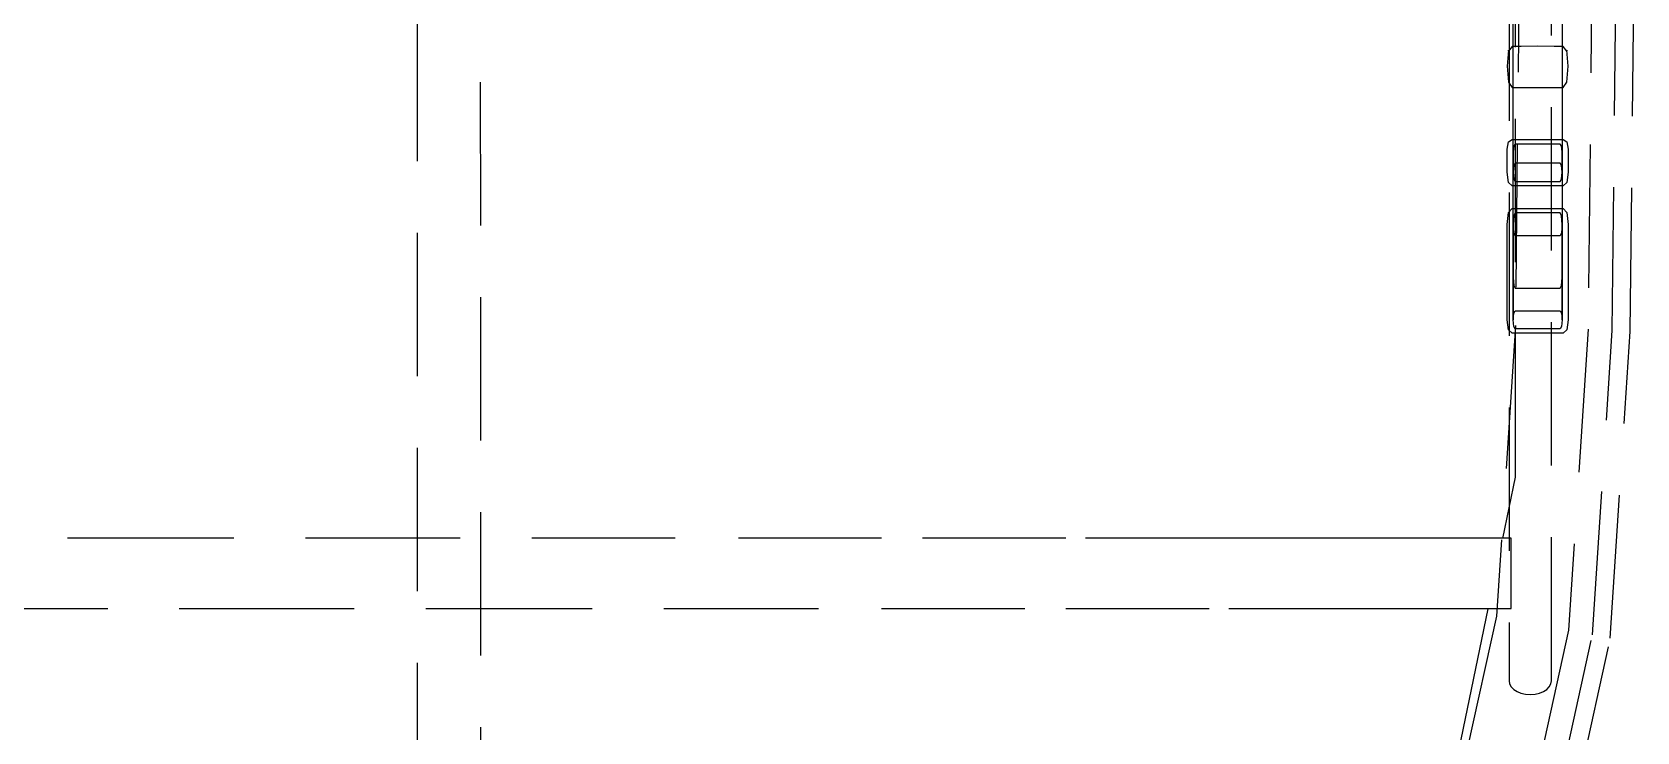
# Model space of a CAD drawing. Header units: millimetres. Extents: x 6321 to 120763, y -355 to 15211.
# Drawn here: x 17584 to 18721, y 1421 to 1917 of the extents above; entities that cross this region are included whole.
import ezdxf

# ---------------------------------------------------------------- set-up
doc = ezdxf.new("R2010")
doc.units = ezdxf.units.MM
doc.linetypes.add('DASHED', pattern=[19.05, 12.7, -6.35])
doc.layers.add('A-天花投影线', color=61, linetype='Continuous')

# ---------------------------------------------------------------- blocks, each defined once
blk = doc.blocks.new('海龙_1212121182')
at = {"layer": 'A-天花投影线', "linetype": 'DASHED', "ltscale": 8}
blk.add_lwpolyline([(1130.8, -2369.7), (1306.2, -2297.9), (1475.6, -2217), (1636.2, -2122.1), (1783.1, -2007.5), (1914, -1872.1), (2029.2, -1720.7), (2121.1, -1552.5), (2185.6, -1368.9), (2225.5, -1176.1), (2225.5, -88.6), (2187.6, -88.6), (2121.3, -88.6), (2029.2, -88.6), (1913.9, -88.6), (1782.9, -88.6), (1636.2, -88.6), (1475.5, -88.6), (1306.1, -88.6), (1130.8, -88.6)], dxfattribs=at)
blk.add_lwpolyline([(1491.9, -2217), (1491.7, -88.6), (1446.7, -88.6), (1446.8, -2217)], close=True, dxfattribs=at)
at = {"layer": 'A-天花投影线', "linetype": 'DASHED', "ltscale": 8, "extrusion": (-1, 1.19209e-07, 1.19209e-07)}
for points in [[(922.4, 0), (912, 0), (904.3, 0), (895.5, 0), (882, 0), (876.8, 0), (865.3, 0), (854.2, 0), (843.8, 0), (832.6, 0), (814.7, 0), (791.5, 0), (764.6, 0), (734.3, 0), (700.7, 0), (666, 0), (632.3, 0), (600.4, 0), (570.6, 0), (544.8, 0), (524.6, 0), (509.1, 0), (497.4, 0), (489.7, 0), (485.9, 0), (485.1, 0), (488.2, 0), (487.9, 0), (488.5, 0), (488.5, 0), (488.5, 0), (488.5, 0), (488.5, 0), (487.9, 0), (488.2, 0), (485.1, 0), (485.9, 0), (489.7, 0), (497.4, 0), (509.1, 0), (524.6, 0), (544.8, 0), (570.6, 0), (600.4, 0), (632.3, 0), (666, 0), (700.7, 0), (734.3, 0), (764.6, 0), (791.5, 0), (814.7, 0), (832.6, 0), (843.8, 0), (854.2, 0), (865.3, 0), (876.8, 0), (882, 0), (895.5, 0), (904.3, 0), (912, 0), (922.4, 0), (933.1, 0), (942, 0), (949.1, 0), (954.6, 0), (958.3, 0), (960.1, 0), (952.9, 0), (950.5, 0), (950.5, 0), (950.5, 0), (950.5, 0), (950.5, 0), (952.9, 0), (960.1, 0), (958.3, 0), (954.6, 0), (949.1, 0), (942, 0), (933.1, 0)], [(1054.8, 0), (1036.8, 0), (1014.3, 0), (990.8, 0), (968.9, 0), (951.1, 0), (936.4, 0), (924.2, 0), (914.3, 0), (906.3, 0), (900.4, 0), (896.8, 0), (892, 0), (882.6, 0), (879.3, 0), (875.1, 0), (869.3, 0), (861.3, 0), (850.6, 0), (837, 0), (820.5, 0), (801.6, 0), (784.8, 0), (775.1, 0), (770.1, 0), (767.6, 0), (772, 0), (773.4, 0), (773.4, 0), (773.4, 0), (773.4, 0), (773.4, 0), (772, 0), (767.6, 0), (770.1, 0), (775.1, 0), (784.8, 0), (801.6, 0), (820.5, 0), (837, 0), (850.6, 0), (861.3, 0), (869.3, 0), (875.1, 0), (879.3, 0), (882.6, 0), (892, 0), (896.8, 0), (900.4, 0), (906.3, 0), (914.3, 0), (924.2, 0), (936.4, 0), (951.1, 0), (968.9, 0), (990.8, 0), (1014.3, 0), (1036.8, 0), (1054.8, 0), (1064.5, 0), (1064.6, 0), (1057.5, 0), (1055.2, 0), (1055.2, 0), (1055.2, 0), (1055.2, 0), (1055.2, 0), (1057.5, 0), (1064.6, 0), (1064.5, 0)], [(874, 0), (874, 0), (874, 0), (874, 0), (876.7, 0), (884.8, 0), (884.9, 0), (893.9, 0), (896.9, 0), (897.8, 0), (897.8, 0), (897.8, 0), (897.8, 0), (897.8, 0), (896.9, 0), (893.9, 0), (884.9, 0), (884.8, 0), (876.7, 0), (874, 0)], [(1011.4, 0), (1004.8, 0), (999.9, 0), (997.1, 0), (1005.5, 0), (1008.3, 0), (1008.4, 0), (1008.2, 0), (1008.2, 0), (1008.2, 0), (1008.2, 0), (1008.2, 0), (1008.4, 0), (1008.3, 0), (1005.5, 0), (997.1, 0), (999.9, 0), (1004.8, 0), (1011.4, 0), (1019.4, 0), (1028, 0), (1036.6, 0), (1043.2, 0), (1045.3, 0), (1044.9, 0), (1044.9, 0), (1044.9, 0), (1044.9, 0), (1044.9, 0), (1045.3, 0), (1043.2, 0), (1036.7, 0), (1028, 0), (1019.4, 0)]]:
    blk.add_lwpolyline(points, close=True, dxfattribs=at)
at = {"layer": 'A-天花投影线', "linetype": 'DASHED', "ltscale": 8}
for points in [[(2221, -60, 0), (2221, -1320.4, 0), (2221.4, -1322.7, 0), (2222.6, -1324.7, 0), (2224.3, -1326.6, 0), (2226.7, -1328.1, 0), (2229.4, -1329.3, 0), (2232.6, -1330, 0), (2236, -1330.3, 0), (2239.5, -1330, 0), (2242.6, -1329.3, 0), (2245.4, -1328.1, 0), (2247.7, -1326.6, 0), (2249.5, -1324.7, 0), (2250.6, -1322.7, 0), (2251, -1320.4, 0), (2251, -60, 0)], [(2269.7, -1395.6, 0), (2292.8, -1290.3, 0), (2307, -1072.8, 0), (2311.6, -635.8, 0), (2311.6, -88.6, 0), (2281.7, -88.6, 0), (2230.1, -88.6, 0), (2230.1, -635.2, 0), (2225.5, -1068.6, 0), (2212, -1274.7, 0), (2191.5, -1367.8, 0)], [(2257.4, -1391.2, 0), (2280.1, -1287.8, 0), (2294.2, -1072.1, 0), (2298.8, -635.7, 0), (2298.8, -88.6, 0), (2290.2, -88.6, 0), (2281.7, -88.6, 0), (2281.7, -635.5, 0), (2277, -1071.3, 0), (2263.2, -1284.6, 0), (2241, -1385.4, 0)], [(2258.6, -846.8, 0), (2258.6, -863.7, 0), (2258.6, -875.2, 0), (2258.6, -881.1, 0), (2258.6, -893.5, 0), (2258.6, -902.7, 0), (2258.6, -911.4, 0), (2258.6, -922.1, 0), (2258.6, -933, 0), (2258.6, -942, 0), (2258.6, -949.1, 0), (2258.6, -954.6, 0), (2258.6, -958.3, 0), (2258.6, -960.1, 0), (2258.6, -959.5, 0), (2258.6, -955.9, 0), (2258.6, -950.9, 0), (2258.6, -945.5, 0), (2258.3, -941.4, 0), (2257.2, -940.1, 0), (2252.5, -940.1, 0), (2241.3, -940.1, 0), (2230, -940.1, 0), (2225.3, -940.1, 0), (2224.3, -941.4, 0), (2223.9, -945.5, 0), (2223.9, -950.9, 0), (2223.9, -955.9, 0), (2223.9, -959.5, 0), (2223.9, -960.1, 0), (2224.3, -964.9, 0), (2225.3, -966.5, 0), (2230, -966.5, 0), (2241.3, -966.5, 0), (2252.5, -966.5, 0), (2257.2, -966.5, 0), (2258.3, -964.9, 0), (2258.6, -960.1, 0), (2258.3, -955.3, 0), (2257.2, -953.7, 0), (2252.5, -953.7, 0), (2241.3, -953.7, 0), (2230, -953.7, 0), (2225.3, -953.7, 0), (2224.3, -955.3, 0), (2223.9, -960.1, 0), (2223.9, -958.3, 0), (2223.9, -954.6, 0), (2223.9, -949.1, 0), (2223.9, -942, 0), (2223.9, -933, 0), (2223.9, -922.1, 0), (2223.9, -911.4, 0), (2223.9, -902.7, 0), (2223.9, -893.5, 0), (2223.9, -881.1, 0), (2223.9, -875.2, 0), (2223.9, -863.7, 0), (2223.9, -846.8, 0)], [(2258.6, -850.6, 0), (2258.6, -861.1, 0), (2258.6, -869.3, 0), (2258.6, -875.8, 0), (2258.6, -880.5, 0), (2258.6, -883.4, 0), (2258.6, -891.3, 0), (2258.6, -896.1, 0), (2258.6, -900.4, 0), (2258.6, -906.5, 0), (2258.6, -914.6, 0), (2258.6, -924.5, 0), (2258.6, -936.7, 0), (2258.6, -951.2, 0), (2258.6, -969, 0), (2258.6, -990.8, 0), (2258.6, -1014.3, 0), (2258.6, -1036.8, 0), (2258.6, -1054.8, 0), (2258.6, -1064.5, 0), (2258.6, -1064.6, 0), (2258.3, -1069.4, 0), (2257.2, -1071, 0), (2252.5, -1071, 0), (2241.3, -1071, 0), (2230, -1071, 0), (2225.3, -1071, 0), (2224.3, -1069.4, 0), (2223.9, -1064.6, 0), (2224.3, -1059.9, 0), (2225.3, -1058.3, 0), (2230, -1058.3, 0), (2241.3, -1058.3, 0), (2252.5, -1058.3, 0), (2257.2, -1058.3, 0), (2258.3, -1059.9, 0), (2258.6, -1064.6, 0), (2258.6, -1053.9, 0), (2258.6, -1037.9, 0), (2258.6, -1022, 0), (2258.6, -1008.9, 0), (2258.6, -1000.8, 0), (2258.6, -997.1, 0), (2258.6, -997, 0), (2258.3, -1003.1, 0), (2257.2, -1005.2, 0), (2252.5, -1005.2, 0), (2241.3, -1005.2, 0), (2230, -1005.2, 0), (2225.3, -1005.2, 0), (2224.3, -1003.1, 0), (2223.9, -997, 0), (2223.9, -1000, 0), (2223.9, -1005.4, 0), (2223.9, -1012.3, 0), (2223.9, -1019.7, 0), (2223.9, -1018.6, 0), (2223.9, -1018.4, 0), (2223.9, -1025.2, 0), (2223.9, -1031.9, 0), (2223.9, -1034.1, 0), (2223.9, -1034.8, 0), (2224.3, -1040.3, 0), (2225.3, -1042.2, 0), (2230, -1042.2, 0), (2241.3, -1042.2, 0), (2252.5, -1042.2, 0), (2257.2, -1042.2, 0), (2258.3, -1040.3, 0), (2258.6, -1034.8, 0), (2258.6, -1034.1, 0), (2258.6, -1031.9, 0), (2258.6, -1025.2, 0), (2258.6, -1018.4, 0), (2258.6, -1018.6, 0), (2258.6, -1019.7, 0), (2258.6, -1012.3, 0), (2258.6, -1005.4, 0), (2258.6, -1000, 0), (2258.6, -997, 0), (2258.3, -991, 0), (2257.2, -988.9, 0), (2252.5, -988.9, 0), (2241.3, -988.9, 0), (2230, -988.9, 0), (2225.3, -988.9, 0), (2224.3, -991, 0), (2223.9, -997, 0), (2223.9, -997.1, 0), (2223.9, -1000.8, 0), (2223.9, -1008.9, 0), (2223.9, -1022, 0), (2223.9, -1037.9, 0), (2223.9, -1053.9, 0), (2223.9, -1064.6, 0), (2223.9, -1064.5, 0), (2223.9, -1054.8, 0), (2223.9, -1036.8, 0), (2223.9, -1014.3, 0), (2223.9, -990.8, 0), (2223.9, -969, 0), (2223.9, -951.2, 0), (2223.9, -936.7, 0), (2223.9, -924.5, 0), (2223.9, -914.6, 0), (2223.9, -906.5, 0), (2223.9, -900.4, 0), (2223.9, -896.1, 0), (2223.9, -891.3, 0), (2223.9, -883.4, 0), (2223.9, -880.5, 0), (2223.9, -875.8, 0), (2223.9, -869.3, 0), (2223.9, -861.1, 0), (2223.9, -850.6, 0)], [(1125.7, -1269.3, 0), (1300.4, -1269.3, 0), (1469.2, -1269.3, 0), (1629.7, -1269.3, 0), (1776.1, -1269.3, 0), (1906.8, -1269.3, 0), (2022.2, -1269.3, 0), (2114.6, -1269.3, 0), (2183, -1269.3, 0), (2222.5, -1269.3, 0), (2222.5, -1219.3, 0), (2183, -1219.3, 0), (2114.6, -1219.3, 0), (2022.2, -1219.3, 0), (1906.8, -1219.3, 0), (1776.1, -1219.3, 0), (1629.7, -1219.3, 0), (1469.2, -1219.3, 0), (1300.4, -1219.3, 0), (1125.7, -1219.3, 0)]]:
    blk.add_polyline3d(points, dxfattribs=at)
for points in [[(2253.1, -870.8, 0), (2241.3, -870.7, 0), (2229.5, -870.8, 0), (2223.2, -870.8, 0), (2220.5, -874.3, 0), (2220.5, -873.5, 0), (2219.6, -884.8, 0), (2220.5, -896.2, 0), (2223.2, -900, 0), (2229.5, -900, 0), (2241.3, -900, 0), (2253.1, -900, 0), (2259.4, -900, 0), (2262, -896.2, 0), (2262.9, -884.8, 0), (2262, -873.5, 0), (2262, -874.3, 0), (2259.4, -870.8, 0)], [(2220.5, -967.3, 0), (2219.6, -960.1, 0), (2219.6, -959.4, 0), (2219.6, -955.7, 0), (2219.6, -950.1, 0), (2219.6, -943.7, 0), (2220.5, -938.6, 0), (2223.2, -936.9, 0), (2229.5, -936.9, 0), (2241.3, -936.9, 0), (2253.1, -936.9, 0), (2259.4, -936.9, 0), (2262, -938.6, 0), (2262.9, -943.7, 0), (2262.9, -950.1, 0), (2262.9, -955.7, 0), (2262.9, -959.4, 0), (2262.9, -960.1, 0), (2262, -967.3, 0), (2259.4, -969.7, 0), (2253.1, -969.7, 0), (2241.3, -969.7, 0), (2229.5, -969.7, 0), (2223.2, -969.7, 0)], [(2220.5, -1071.7, 0), (2219.6, -1064.6, 0), (2219.6, -1053.9, 0), (2219.6, -1037.9, 0), (2219.6, -1022.1, 0), (2219.6, -1008.9, 0), (2219.6, -1000.8, 0), (2219.6, -997.1, 0), (2219.6, -997.1, 0), (2220.5, -988.6, 0), (2223.2, -985.8, 0), (2229.5, -985.8, 0), (2241.3, -985.8, 0), (2253.1, -985.8, 0), (2259.4, -985.8, 0), (2262, -988.6, 0), (2262.9, -997.1, 0), (2262.9, -997.1, 0), (2262.9, -1000.8, 0), (2262.9, -1008.9, 0), (2262.9, -1022.1, 0), (2262.9, -1037.9, 0), (2262.9, -1053.9, 0), (2262.9, -1064.6, 0), (2262, -1071.7, 0), (2259.4, -1074.1, 0), (2253.1, -1074.1, 0), (2241.3, -1074.1, 0), (2229.5, -1074.1, 0), (2223.2, -1074.1, 0)]]:
    blk.add_polyline3d(points, close=True, dxfattribs=at)

msp = doc.modelspace()

# ---------------------------------------------------------------- block references
at = {"layer": 'A-天花投影线', "linetype": 'DASHED', "ltscale": 8}
msp.add_blockref('海龙_1212121182', (16409.8, 2778, 0), dxfattribs=at)

doc.saveas('drawing.dxf')
